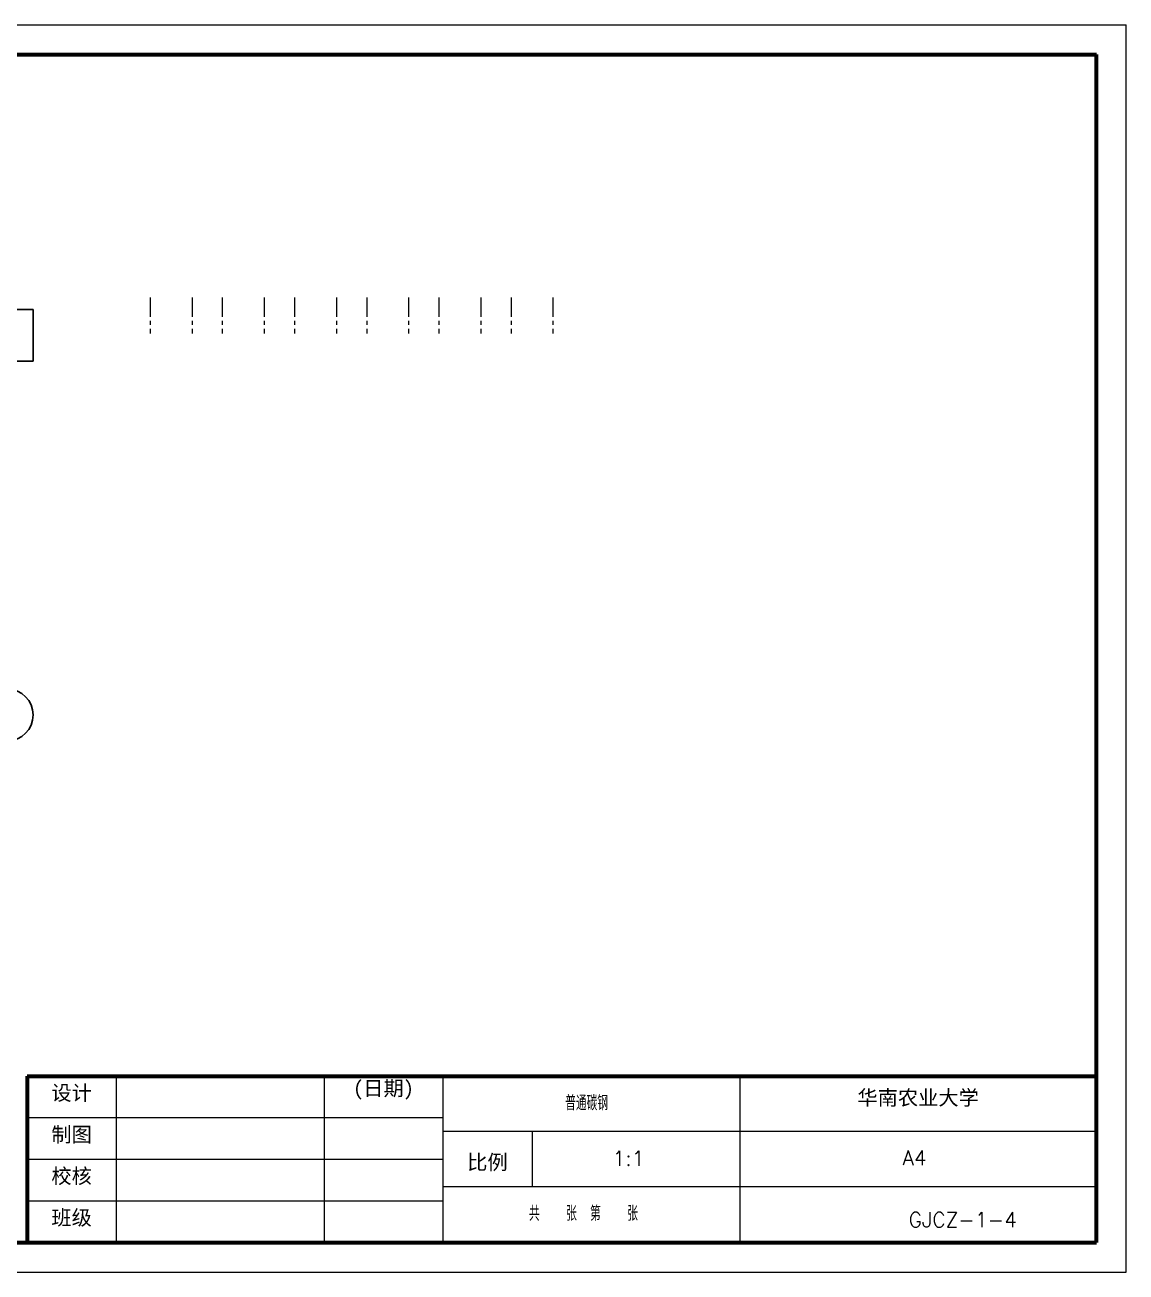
# Model space of a CAD drawing. Header units: millimetres. Extents: x -526 to 1037, y -289 to 1686.
# Drawn here: x -205 to 329, y 1081 to 1686 of the extents above; entities that cross this region are included whole.
import ezdxf
from ezdxf.enums import TextEntityAlignment as Align

# ---------------------------------------------------------------- set-up
doc = ezdxf.new("R2010")
doc.units = ezdxf.units.MM
doc.header["$LTSCALE"] = 0.3
doc.linetypes.add('CENTER', pattern=[50.8, 31.75, -6.35, 6.35, -6.35])
doc.layers.get('Defpoints').update_dxf_attribs({"lineweight": 20})
doc.layers.add('中心线', color=7, linetype='CENTER', lineweight=20)
doc.layers.add('粗实线', color=7, linetype='Continuous', lineweight=35)
doc.styles.add('我的样式', font='txt.shx', dxfattribs={"bigfont": 'gbcbig.shx'})

# ---------------------------------------------------------------- blocks, each defined once
blk = doc.blocks.new('a2图框')
at = {"layer": 'Defpoints', "color": 0, "lineweight": -3}
for p, q in [((-855.36, 604.8), (0, 604.8)), ((0, 0), (0, 604.8)), ((-855.36, 0), (0, 0))]:
    blk.add_line(p, q, dxfattribs=at)
at = {"layer": 'Defpoints', "color": 0, "lineweight": 70}
for p, q in [((-783.36, 590.4), (-14.4, 590.4)), ((-14.4, 14.4), (-14.4, 590.4)), ((-532.8, 95.04), (-14.4, 95.04)), ((-532.8, 95.04), (-532.8, 14.4)), ((-783.36, 14.4), (-14.4, 14.4))]:
    blk.add_line(p, q, dxfattribs=at)
at = {"layer": 'Defpoints', "color": 0}
for p, q in [((-489.6, 95.04), (-489.6, 14.4)), ((-388.8, 95.04), (-388.8, 14.4)), ((-331.2, 95.04), (-331.2, 14.4)), ((-187.2, 95.04), (-187.2, 14.4)), ((-14.4, 95.04), (-14.4, 14.4)), ((-532.8, 74.88), (-331.2, 74.88)), ((-14.4, 68.16), (-331.2, 68.16)), ((-288, 68.16), (-288, 41.28)), ((-532.8, 54.72), (-331.2, 54.72)), ((-14.4, 41.28), (-331.2, 41.28)), ((-532.8, 34.56), (-331.2, 34.56)), ((-532.8, 14.4), (-14.4, 14.4))]:
    blk.add_line(p, q, dxfattribs=at)
at = {"layer": 'Defpoints', "color": 0, "char_height": 7.2, "attachment_point": 5, "style": '我的样式'}
for s, insert in [('{\\fSTSong|b0|i0|c134|p2;设计}', (-511.2, 86.48)), ('{\\fSTSong|b0|i0|c134|p2;(日期)}', (-360, 88.2)), ('{\\fSTSong|b0|i0|c134|p2;华南农业大学}', (-100.8, 84.16)), ('{\\fSTSong|b0|i0|c134|p2;制图}', (-511.2, 66.32)), ('{\\fSTSong|b0|i0|c134|p2;比例}', (-309.6, 52.88)), ('{\\fSTSong|b0|i0|c134|p2;校核}', (-511.2, 46.16)), ('{\\fSTSong|b0|i0|c134|p2;班级}', (-511.2, 26))]:
    blk.add_mtext(s, dxfattribs=dict(at, insert=insert))
at = {"layer": 'Defpoints', "color": 0, "style": '我的样式'}
for tag, p in [('(材料)', (-271.89, 78.4)), ('比例', (-248.93, 51.55)), ('(图号)', (-108.44, 51.79)), ('(图名)', (-105.39, 21.78))]:
    blk.add_attdef(tag, p, '', height=7.2, dxfattribs=at)
at = {"layer": 'Defpoints', "color": 0, "lineweight": -3, "style": '我的样式'}
blk.add_attdef('共几张', text='', height=7.2, dxfattribs=at).set_placement((-263.05, 28.43), align=Align.MIDDLE_CENTER)

msp = doc.modelspace()

# ---------------------------------------------------------------- linework, layer by layer
at = {"layer": '中心线', "lineweight": -2}
for p, q in [((-144.1, 1553.873), (-144.1, 1536.344)), ((-123.773, 1553.873), (-123.773, 1536.344)), ((-109.1, 1553.873), (-109.1, 1536.344)), ((-88.773, 1553.873), (-88.773, 1536.344)), ((-74.1, 1553.873), (-74.1, 1536.344)), ((-53.773, 1553.873), (-53.773, 1536.344)), ((-39.1, 1553.873), (-39.1, 1536.344)), ((-18.773, 1553.873), (-18.773, 1536.344)), ((-4.1, 1553.873), (-4.1, 1536.344)), ((16.227, 1553.873), (16.227, 1536.344)), ((30.9, 1553.873), (30.9, 1536.344)), ((51.163, 1553.873), (51.163, 1536.344))]:
    msp.add_line(p, q, dxfattribs=at)
at = {"layer": '粗实线', "color": 0, "linetype": 'ByBlock', "lineweight": 30}
for p, q in [((-213.301, 1547.929), (-200.801, 1547.929)), ((-200.801, 1522.929), (-200.801, 1547.929)), ((-200.801, 1522.929), (-225.801, 1522.929))]:
    msp.add_line(p, q, dxfattribs=at)
msp.add_arc((-213.301, 1351.337), 12.5, 270, 90, dxfattribs=at)

# ---------------------------------------------------------------- block references
at = {"layer": '中心线', "lineweight": -2}
msp.add_blockref('a2图框', (329.054, 1081.176), dxfattribs=at).add_auto_attribs({'共几张': '共  张 第  张', '(材料)': '普通碳钢', '比例': '1:1', '(图号)': 'A4', '(图名)': 'GJCZ-1-4'})

doc.saveas('drawing.dxf')
